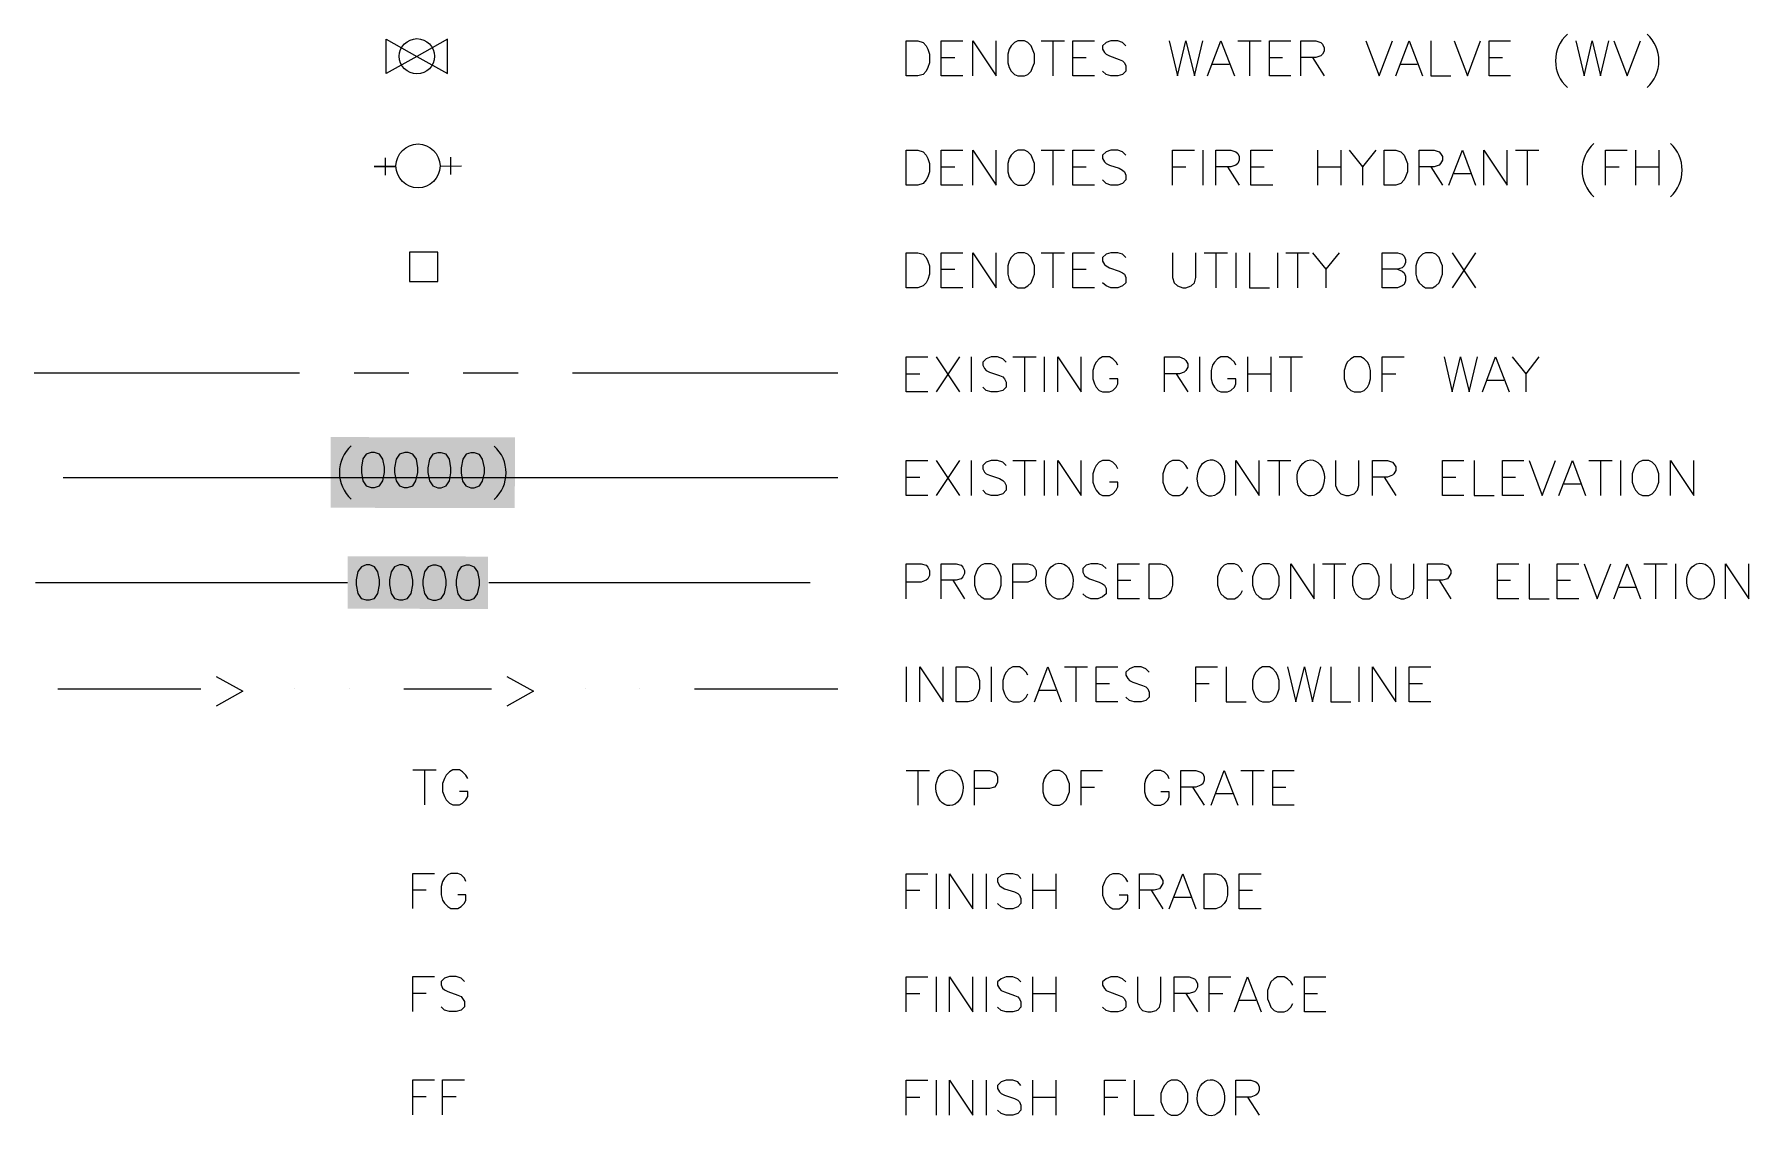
# Model space of a CAD drawing. Header units: millimetres. Extents: x -419 to 20046, y -14642 to 2638.
# Drawn here: x 16.244 to 20.167, y 18.586 to 21.065 of the extents above; entities that cross this region are included whole.
import ezdxf

# ---------------------------------------------------------------- set-up
doc = ezdxf.new("R2010")
doc.units = ezdxf.units.MM
for name, color, linetype in [('PDF11_---- NOTES', 7, 'Continuous'), ('PDF11_PR-swale', 7, 'Continuous'), ('PDF11_PRCNTX', 7, 'Continuous'), ('PDF11_TEXT', 7, 'Continuous')]:
    doc.layers.add(name, color=color, linetype=linetype)
doc.layers.add('PDF11_----TB02', color=7, linetype='Continuous', true_color=0xb3b3b3)
doc.layers.add('PDF11_EXPNMC', color=7, linetype='Continuous', true_color=0xb3b3b3)

msp = doc.modelspace()

# ---------------------------------------------------------------- linework, layer by layer
at = {"layer": 'PDF11_---- NOTES', "lineweight": 20}
for points in [[(18.239, 20.97), (18.239, 21.05), (18.2656, 21.05), (18.2773, 21.0459), (18.2848, 21.0383), (18.2881, 21.0308), (18.2923, 21.0192), (18.2923, 21), (18.2881, 20.9892), (18.2848, 20.9808), (18.2773, 20.9733), (18.2656, 20.97)], [(18.494, 21.05), (18.4865, 21.0459), (18.479, 21.0383), (18.4748, 21.0308), (18.4715, 21.0192), (18.4715, 21), (18.4748, 20.9892), (18.479, 20.9808), (18.4865, 20.9733), (18.494, 20.97), (18.5098, 20.97), (18.5173, 20.9733), (18.5248, 20.9808), (18.5281, 20.9892), (18.5323, 21), (18.5323, 21.0192), (18.5281, 21.0308), (18.5248, 21.0383), (18.5173, 21.0459), (18.5098, 21.05)], [(18.239, 20.72), (18.239, 20.8), (18.2656, 20.8), (18.2773, 20.7958), (18.2848, 20.7883), (18.2881, 20.7808), (18.2923, 20.7692), (18.2923, 20.75), (18.2881, 20.7392), (18.2848, 20.7317), (18.2773, 20.7233), (18.2656, 20.72)], [(18.494, 20.8), (18.4865, 20.7958), (18.479, 20.7883), (18.4748, 20.7808), (18.4715, 20.7692), (18.4715, 20.75), (18.4748, 20.7392), (18.479, 20.7317), (18.4865, 20.7233), (18.494, 20.72), (18.5098, 20.72), (18.5173, 20.7233), (18.5248, 20.7317), (18.5281, 20.7392), (18.5323, 20.75), (18.5323, 20.7692), (18.5281, 20.7808), (18.5248, 20.7883), (18.5173, 20.7958), (18.5098, 20.8)], [(19.3324, 20.72), (19.3324, 20.8), (19.359, 20.8), (19.3707, 20.7958), (19.3782, 20.7883), (19.3816, 20.7808), (19.3857, 20.7692), (19.3857, 20.75), (19.3816, 20.7392), (19.3782, 20.7317), (19.3707, 20.7233), (19.359, 20.72)], [(18.239, 20.485), (18.239, 20.565), (18.2656, 20.565), (18.2773, 20.5616), (18.2848, 20.5541), (18.2881, 20.5458), (18.2923, 20.535), (18.2923, 20.5158), (18.2881, 20.5041), (18.2848, 20.4966), (18.2773, 20.4891), (18.2656, 20.485)], [(18.494, 20.565), (18.4865, 20.5616), (18.479, 20.5541), (18.4748, 20.5458), (18.4715, 20.535), (18.4715, 20.5158), (18.4748, 20.5041), (18.479, 20.4966), (18.4865, 20.4891), (18.494, 20.485), (18.5098, 20.485), (18.5173, 20.4891), (18.5248, 20.4966), (18.5281, 20.5041), (18.5323, 20.5158), (18.5323, 20.535), (18.5281, 20.5458), (18.5248, 20.5541), (18.5173, 20.5616), (18.5098, 20.565)], [(19.4274, 20.565), (19.4199, 20.5616), (19.4124, 20.5541), (19.4082, 20.5458), (19.4049, 20.535), (19.4049, 20.5158), (19.4082, 20.5041), (19.4124, 20.4966), (19.4199, 20.4891), (19.4274, 20.485), (19.4432, 20.485), (19.4507, 20.4891), (19.4582, 20.4966), (19.4616, 20.5041), (19.4657, 20.5158), (19.4657, 20.535), (19.4616, 20.5458), (19.4582, 20.5541), (19.4507, 20.5616), (19.4432, 20.565)], [(19.264, 20.3266), (19.2565, 20.3225), (19.2482, 20.315), (19.2449, 20.3075), (19.2407, 20.2958), (19.2407, 20.2766), (19.2449, 20.265), (19.2482, 20.2575), (19.2565, 20.25), (19.264, 20.2466), (19.279, 20.2466), (19.2865, 20.25), (19.294, 20.2575), (19.2982, 20.265), (19.3015, 20.2766), (19.3015, 20.2958), (19.2982, 20.3075), (19.294, 20.315), (19.2865, 20.3225), (19.279, 20.3266)], [(19.9233, 20.0899), (19.9149, 20.0858), (19.9074, 20.0783), (19.9041, 20.0708), (19.8999, 20.0591), (19.8999, 20.0399), (19.9041, 20.0291), (19.9074, 20.0216), (19.9149, 20.0133), (19.9233, 20.0099), (19.9383, 20.0099), (19.9458, 20.0133), (19.9533, 20.0216), (19.9574, 20.0291), (19.9608, 20.0399), (19.9608, 20.0591), (19.9574, 20.0708), (19.9533, 20.0783), (19.9458, 20.0858), (19.9383, 20.0899)], [(18.4181, 19.8533), (18.4106, 19.8499), (18.4031, 19.8424), (18.399, 19.8341), (18.3948, 19.8233), (18.3948, 19.8041), (18.399, 19.7924), (18.4031, 19.7849), (18.4106, 19.7774), (18.4181, 19.7732), (18.4331, 19.7732), (18.4406, 19.7774), (18.4481, 19.7849), (18.4523, 19.7924), (18.4565, 19.8041), (18.4565, 19.8233), (18.4523, 19.8341), (18.4481, 19.8424), (18.4406, 19.8499), (18.4331, 19.8533)], [(18.7948, 19.7732), (18.7948, 19.8533), (18.8215, 19.8533), (18.8332, 19.8499), (18.8407, 19.8424), (18.8448, 19.8341), (18.8482, 19.8233), (18.8482, 19.8041), (18.8448, 19.7924), (18.8407, 19.7849), (18.8332, 19.7774), (18.8215, 19.7732)], [(19.054, 19.8533), (19.0465, 19.8499), (19.039, 19.8424), (19.0349, 19.8341), (19.0315, 19.8233), (19.0315, 19.8041), (19.0349, 19.7924), (19.039, 19.7849), (19.0465, 19.7774), (19.054, 19.7732), (19.0699, 19.7732), (19.0774, 19.7774), (19.0849, 19.7849), (19.0882, 19.7924), (19.0924, 19.8041), (19.0924, 19.8233), (19.0882, 19.8341), (19.0849, 19.8424), (19.0774, 19.8499), (19.0699, 19.8533)], [(19.2832, 19.8533), (19.2749, 19.8499), (19.2674, 19.8424), (19.264, 19.8341), (19.2599, 19.8233), (19.2599, 19.8041), (19.264, 19.7924), (19.2674, 19.7849), (19.2749, 19.7774), (19.2832, 19.7732), (19.2982, 19.7732), (19.3057, 19.7774), (19.3132, 19.7849), (19.3174, 19.7924), (19.3207, 19.8041), (19.3207, 19.8233), (19.3174, 19.8341), (19.3132, 19.8424), (19.3057, 19.8499), (19.2982, 19.8533)], [(18.3531, 19.5374), (18.3531, 19.6174), (18.3798, 19.6174), (18.3915, 19.6132), (18.399, 19.6057), (18.4031, 19.5982), (18.4065, 19.5866), (18.4065, 19.5674), (18.4031, 19.5557), (18.399, 19.5482), (18.3915, 19.5407), (18.3798, 19.5374)], [(19.054, 19.6174), (19.0465, 19.6132), (19.039, 19.6057), (19.0349, 19.5982), (19.0315, 19.5866), (19.0315, 19.5674), (19.0349, 19.5557), (19.039, 19.5482), (19.0465, 19.5407), (19.054, 19.5374), (19.0699, 19.5374), (19.0774, 19.5407), (19.0849, 19.5482), (19.0882, 19.5557), (19.0924, 19.5674), (19.0924, 19.5866), (19.0882, 19.5982), (19.0849, 19.6057), (19.0774, 19.6132), (19.0699, 19.6174)], [(18.574, 19.3807), (18.5665, 19.3766), (18.559, 19.369), (18.5548, 19.3615), (18.5515, 19.3499), (18.5515, 19.3315), (18.5548, 19.3199), (18.559, 19.3124), (18.5665, 19.3049), (18.574, 19.3007), (18.5898, 19.3007), (18.5973, 19.3049), (18.6048, 19.3124), (18.6082, 19.3199), (18.6123, 19.3315), (18.6123, 19.3499), (18.6082, 19.3615), (18.6048, 19.369), (18.5973, 19.3766), (18.5898, 19.3807)], [(18.9207, 19.064), (18.9207, 19.144), (18.9473, 19.144), (18.959, 19.1407), (18.9665, 19.1332), (18.9707, 19.1257), (18.974, 19.114), (18.974, 19.0949), (18.9707, 19.0832), (18.9665, 19.0757), (18.959, 19.0682), (18.9473, 19.064)], [(18.8448, 18.6715), (18.8373, 18.6682), (18.8298, 18.6598), (18.8257, 18.6523), (18.8215, 18.6415), (18.8215, 18.6223), (18.8257, 18.6107), (18.8298, 18.6032), (18.8373, 18.5957), (18.8448, 18.5915), (18.8598, 18.5915), (18.8673, 18.5957), (18.8748, 18.6032), (18.879, 18.6107), (18.8832, 18.6223), (18.8832, 18.6415), (18.879, 18.6523), (18.8748, 18.6598), (18.8673, 18.6682), (18.8598, 18.6715)]]:
    msp.add_lwpolyline(points, close=True, dxfattribs=at)
for points in [[(18.3681, 20.97), (18.319, 20.97), (18.319, 21.05), (18.3681, 21.05)], [(18.3915, 20.97), (18.3915, 21.05), (18.4448, 20.97), (18.4448, 21.05)], [(18.5473, 21.05), (18.6007, 21.05)], [(18.574, 21.05), (18.574, 20.97)], [(18.6698, 20.97), (18.6198, 20.97), (18.6198, 21.05), (18.6698, 21.05)], [(18.7415, 21.0383), (18.734, 21.0459), (18.7232, 21.05), (18.7073, 21.05), (18.6965, 21.0459), (18.6882, 21.0383), (18.6882, 21.0308), (18.6923, 21.0233), (18.6965, 21.0192), (18.704, 21.0158), (18.7265, 21.0075), (18.734, 21.0042), (18.7382, 21), (18.7415, 20.9925), (18.7415, 20.9808), (18.734, 20.9733), (18.7232, 20.97), (18.7073, 20.97), (18.6965, 20.9733), (18.6882, 20.9808)], [(18.8407, 21.05), (18.8598, 20.97), (18.879, 21.05), (18.8982, 20.97), (18.9173, 21.05)], [(18.9282, 20.97), (18.959, 21.05), (18.9899, 20.97)], [(18.9974, 21.05), (19.0507, 21.05)], [(19.024, 21.05), (19.024, 20.97)], [(19.119, 20.97), (19.0699, 20.97), (19.0699, 21.05), (19.119, 21.05)], [(19.1415, 20.97), (19.1415, 21.05), (19.1765, 21.05), (19.1874, 21.0459), (19.1915, 21.0425), (19.1949, 21.0342), (19.1949, 21.0267), (19.1915, 21.0192), (19.1874, 21.0158), (19.1765, 21.0117), (19.1415, 21.0117)], [(19.2907, 21.05), (19.3207, 20.97), (19.3515, 21.05)], [(19.359, 20.97), (19.3899, 21.05), (19.4199, 20.97)], [(19.4391, 21.05), (19.4391, 20.97), (19.4849, 20.97)], [(19.4924, 21.05), (19.5232, 20.97), (19.5532, 21.05)], [(19.6216, 20.97), (19.5724, 20.97), (19.5724, 21.05), (19.6216, 21.05)], [(19.7707, 21.05), (19.7899, 20.97), (19.8083, 21.05), (19.8274, 20.97), (19.8466, 21.05)], [(19.8583, 21.05), (19.8883, 20.97), (19.9191, 21.05)], [(18.319, 21.0117), (18.3498, 21.0117)], [(18.6198, 21.0117), (18.6507, 21.0117)], [(18.9398, 20.9967), (18.9782, 20.9967)], [(19.0699, 21.0117), (19.0999, 21.0117)], [(19.1682, 21.0117), (19.1949, 20.97)], [(19.3707, 20.9967), (19.4082, 20.9967)], [(19.5724, 21.0117), (19.6032, 21.0117)], [(18.3681, 20.72), (18.319, 20.72), (18.319, 20.8), (18.3681, 20.8)], [(18.3915, 20.72), (18.3915, 20.8), (18.4448, 20.72), (18.4448, 20.8)], [(18.5473, 20.8), (18.6007, 20.8)], [(18.574, 20.8), (18.574, 20.72)], [(18.6698, 20.72), (18.6198, 20.72), (18.6198, 20.8), (18.6698, 20.8)], [(18.7415, 20.7883), (18.734, 20.7958), (18.7232, 20.8), (18.7073, 20.8), (18.6965, 20.7958), (18.6882, 20.7883), (18.6882, 20.7808), (18.6923, 20.7733), (18.6965, 20.7692), (18.704, 20.7658), (18.7265, 20.7583), (18.734, 20.7542), (18.7382, 20.75), (18.7415, 20.7425), (18.7415, 20.7317), (18.734, 20.7233), (18.7232, 20.72), (18.7073, 20.72), (18.6965, 20.7233), (18.6882, 20.7317)], [(18.8482, 20.72), (18.8482, 20.8), (18.8982, 20.8)], [(18.9173, 20.8), (18.9173, 20.72)], [(18.9473, 20.72), (18.9473, 20.8), (18.9815, 20.8), (18.9932, 20.7958), (18.9974, 20.7925), (19.0007, 20.785), (19.0007, 20.7767), (18.9974, 20.7692), (18.9932, 20.7658), (18.9815, 20.7617), (18.9473, 20.7617)], [(19.0774, 20.72), (19.0274, 20.72), (19.0274, 20.8), (19.0774, 20.8)], [(19.1799, 20.8), (19.1799, 20.72)], [(19.2332, 20.8), (19.2332, 20.72)], [(19.2524, 20.8), (19.2832, 20.7617), (19.2832, 20.72)], [(19.3132, 20.8), (19.2832, 20.7617)], [(19.4124, 20.72), (19.4124, 20.8), (19.4466, 20.8), (19.4582, 20.7958), (19.4616, 20.7925), (19.4657, 20.785), (19.4657, 20.7767), (19.4616, 20.7692), (19.4582, 20.7658), (19.4466, 20.7617), (19.4124, 20.7617)], [(19.4807, 20.72), (19.5116, 20.8), (19.5416, 20.72)], [(19.5607, 20.72), (19.5607, 20.8), (19.6141, 20.72), (19.6141, 20.8)], [(19.6332, 20.8), (19.6866, 20.8)], [(19.6599, 20.8), (19.6599, 20.72)], [(19.8391, 20.72), (19.8391, 20.8), (19.8883, 20.8)], [(19.9074, 20.8), (19.9074, 20.72)], [(19.9608, 20.8), (19.9608, 20.72)], [(18.319, 20.7617), (18.3498, 20.7617)], [(18.6198, 20.7617), (18.6507, 20.7617)], [(18.8482, 20.7617), (18.879, 20.7617)], [(18.974, 20.7617), (19.0007, 20.72)], [(19.0274, 20.7617), (19.0582, 20.7617)], [(19.1799, 20.7617), (19.2332, 20.7617)], [(19.4391, 20.7617), (19.4657, 20.72)], [(19.8391, 20.7617), (19.8699, 20.7617)], [(19.9074, 20.7617), (19.9608, 20.7617)], [(19.4924, 20.7467), (19.5307, 20.7467)], [(18.3681, 20.485), (18.319, 20.485), (18.319, 20.565), (18.3681, 20.565)], [(18.3915, 20.485), (18.3915, 20.565), (18.4448, 20.485), (18.4448, 20.565)], [(18.5473, 20.565), (18.6007, 20.565)], [(18.574, 20.565), (18.574, 20.485)], [(18.6698, 20.485), (18.6198, 20.485), (18.6198, 20.565), (18.6698, 20.565)], [(18.7415, 20.5541), (18.734, 20.5616), (18.7232, 20.565), (18.7073, 20.565), (18.6965, 20.5616), (18.6882, 20.5541), (18.6882, 20.5458), (18.6923, 20.5383), (18.6965, 20.535), (18.704, 20.5308), (18.7265, 20.5233), (18.734, 20.5191), (18.7382, 20.5158), (18.7415, 20.5083), (18.7415, 20.4966), (18.734, 20.4891), (18.7232, 20.485), (18.7073, 20.485), (18.6965, 20.4891), (18.6882, 20.4966)], [(18.8482, 20.565), (18.8482, 20.5083), (18.8523, 20.4966), (18.8598, 20.4891), (18.8715, 20.485), (18.879, 20.485), (18.8907, 20.4891), (18.8982, 20.4966), (18.9015, 20.5083), (18.9015, 20.565)], [(18.9207, 20.565), (18.974, 20.565)], [(18.9473, 20.565), (18.9473, 20.485)], [(18.9932, 20.565), (18.9932, 20.485)], [(19.024, 20.565), (19.024, 20.485), (19.0699, 20.485)], [(19.0882, 20.565), (19.0882, 20.485)], [(19.1074, 20.565), (19.1607, 20.565)], [(19.134, 20.565), (19.134, 20.485)], [(19.1682, 20.565), (19.199, 20.5275), (19.199, 20.485)], [(19.2299, 20.565), (19.199, 20.5275)], [(19.3632, 20.5275), (19.374, 20.5233), (19.3782, 20.5191), (19.3816, 20.5116), (19.3816, 20.5008), (19.3782, 20.4925), (19.374, 20.4891), (19.3632, 20.485), (19.3282, 20.485), (19.3282, 20.565), (19.3632, 20.565), (19.374, 20.5616), (19.3782, 20.5575), (19.3816, 20.55), (19.3816, 20.5425), (19.3782, 20.535), (19.374, 20.5308), (19.3632, 20.5275), (19.3282, 20.5275)], [(19.4882, 20.565), (19.5416, 20.485)], [(19.5416, 20.565), (19.4882, 20.485)], [(18.319, 20.5275), (18.3498, 20.5275)], [(18.6198, 20.5275), (18.6507, 20.5275)], [(18.2881, 20.2466), (18.239, 20.2466), (18.239, 20.3266), (18.2881, 20.3266)], [(18.3073, 20.3266), (18.3606, 20.2466)], [(18.3606, 20.3266), (18.3073, 20.2466)], [(18.3873, 20.3266), (18.3873, 20.2466)], [(18.4673, 20.315), (18.4598, 20.3225), (18.4481, 20.3266), (18.4331, 20.3266), (18.4215, 20.3225), (18.414, 20.315), (18.414, 20.3075), (18.4181, 20.3), (18.4215, 20.2958), (18.4298, 20.2916), (18.4523, 20.2841), (18.4598, 20.2808), (18.464, 20.2766), (18.4673, 20.2691), (18.4673, 20.2575), (18.4598, 20.25), (18.4481, 20.2466), (18.4331, 20.2466), (18.4215, 20.25), (18.414, 20.2575)], [(18.4831, 20.3266), (18.5365, 20.3266)], [(18.5098, 20.3266), (18.5098, 20.2466)], [(18.5548, 20.3266), (18.5548, 20.2466)], [(18.5857, 20.2466), (18.5857, 20.3266), (18.639, 20.2466), (18.639, 20.3266)], [(18.7232, 20.3075), (18.719, 20.315), (18.7115, 20.3225), (18.704, 20.3266), (18.6882, 20.3266), (18.6807, 20.3225), (18.6732, 20.315), (18.6698, 20.3075), (18.6657, 20.2958), (18.6657, 20.2766), (18.6698, 20.265), (18.6732, 20.2575), (18.6807, 20.25), (18.6882, 20.2466), (18.704, 20.2466), (18.7115, 20.25), (18.719, 20.2575), (18.7232, 20.265), (18.7232, 20.2766), (18.704, 20.2766)], [(18.8298, 20.2466), (18.8298, 20.3266), (18.864, 20.3266), (18.8748, 20.3225), (18.879, 20.3183), (18.8832, 20.3108), (18.8832, 20.3033), (18.879, 20.2958), (18.8748, 20.2916), (18.864, 20.2883), (18.8298, 20.2883)], [(18.9098, 20.3266), (18.9098, 20.2466)], [(18.9932, 20.3075), (18.9899, 20.315), (18.9815, 20.3225), (18.974, 20.3266), (18.959, 20.3266), (18.9515, 20.3225), (18.944, 20.315), (18.9398, 20.3075), (18.9365, 20.2958), (18.9365, 20.2766), (18.9398, 20.265), (18.944, 20.2575), (18.9515, 20.25), (18.959, 20.2466), (18.974, 20.2466), (18.9815, 20.25), (18.9899, 20.2575), (18.9932, 20.265), (18.9932, 20.2766), (18.974, 20.2766)], [(19.0199, 20.3266), (19.0199, 20.2466)], [(19.0732, 20.3266), (19.0732, 20.2466)], [(19.0924, 20.3266), (19.1457, 20.3266)], [(19.119, 20.3266), (19.119, 20.2466)], [(19.3282, 20.2466), (19.3282, 20.3266), (19.3782, 20.3266)], [(19.4699, 20.3266), (19.4882, 20.2466), (19.5074, 20.3266), (19.5266, 20.2466), (19.5457, 20.3266)], [(19.5574, 20.2466), (19.5874, 20.3266), (19.6182, 20.2466)], [(19.6257, 20.3266), (19.6566, 20.2883), (19.6566, 20.2466)], [(19.6866, 20.3266), (19.6566, 20.2883)], [(18.239, 20.2883), (18.2698, 20.2883)], [(18.8565, 20.2883), (18.8832, 20.2466)], [(19.0199, 20.2883), (19.0732, 20.2883)], [(19.3282, 20.2883), (19.359, 20.2883)], [(19.5682, 20.2733), (19.6066, 20.2733)], [(18.2881, 20.0099), (18.239, 20.0099), (18.239, 20.0899), (18.2881, 20.0899)], [(18.3073, 20.0899), (18.3606, 20.0099)], [(18.3606, 20.0899), (18.3073, 20.0099)], [(18.3873, 20.0899), (18.3873, 20.0099)], [(18.4673, 20.0783), (18.4598, 20.0858), (18.4481, 20.0899), (18.4331, 20.0899), (18.4215, 20.0858), (18.414, 20.0783), (18.414, 20.0708), (18.4181, 20.0633), (18.4215, 20.0591), (18.4298, 20.0558), (18.4523, 20.0483), (18.4598, 20.0441), (18.464, 20.0399), (18.4673, 20.0324), (18.4673, 20.0216), (18.4598, 20.0133), (18.4481, 20.0099), (18.4331, 20.0099), (18.4215, 20.0133), (18.414, 20.0216)], [(18.4831, 20.0899), (18.5365, 20.0899)], [(18.5098, 20.0899), (18.5098, 20.0099)], [(18.5548, 20.0899), (18.5548, 20.0099)], [(18.5857, 20.0099), (18.5857, 20.0899), (18.639, 20.0099), (18.639, 20.0899)], [(18.7232, 20.0708), (18.719, 20.0783), (18.7115, 20.0858), (18.704, 20.0899), (18.6882, 20.0899), (18.6807, 20.0858), (18.6732, 20.0783), (18.6698, 20.0708), (18.6657, 20.0591), (18.6657, 20.0399), (18.6698, 20.0291), (18.6732, 20.0216), (18.6807, 20.0133), (18.6882, 20.0099), (18.704, 20.0099), (18.7115, 20.0133), (18.719, 20.0216), (18.7232, 20.0291), (18.7232, 20.0399), (18.704, 20.0399)], [(18.8832, 20.0708), (18.879, 20.0783), (18.8715, 20.0858), (18.864, 20.0899), (18.8482, 20.0899), (18.8407, 20.0858), (18.8332, 20.0783), (18.8298, 20.0708), (18.8257, 20.0591), (18.8257, 20.0399), (18.8298, 20.0291), (18.8332, 20.0216), (18.8407, 20.0133), (18.8482, 20.0099), (18.864, 20.0099), (18.8715, 20.0133), (18.879, 20.0216), (18.8832, 20.0291)], [(18.9932, 20.0099), (18.9932, 20.0899), (19.0465, 20.0099), (19.0465, 20.0899)], [(19.0657, 20.0899), (19.119, 20.0899)], [(19.0924, 20.0899), (19.0924, 20.0099)], [(19.2215, 20.0899), (19.2215, 20.0324), (19.2257, 20.0216), (19.2332, 20.0133), (19.2449, 20.0099), (19.2524, 20.0099), (19.264, 20.0133), (19.2715, 20.0216), (19.2749, 20.0324), (19.2749, 20.0899)], [(19.3057, 20.0099), (19.3057, 20.0899), (19.3399, 20.0899), (19.3515, 20.0858), (19.3549, 20.0824), (19.359, 20.0749), (19.359, 20.0666), (19.3549, 20.0591), (19.3515, 20.0558), (19.3399, 20.0516), (19.3057, 20.0516)], [(19.5149, 20.0099), (19.4657, 20.0099), (19.4657, 20.0899), (19.5149, 20.0899)], [(19.5382, 20.0899), (19.5382, 20.0099), (19.5841, 20.0099)], [(19.6524, 20.0099), (19.6032, 20.0099), (19.6032, 20.0899), (19.6524, 20.0899)], [(19.6641, 20.0899), (19.6941, 20.0099), (19.7249, 20.0899)], [(19.7324, 20.0099), (19.7632, 20.0899), (19.7933, 20.0099)], [(19.8008, 20.0899), (19.8541, 20.0899)], [(19.8274, 20.0899), (19.8274, 20.0099)], [(19.8733, 20.0899), (19.8733, 20.0099)], [(19.9874, 20.0099), (19.9874, 20.0899), (20.0408, 20.0099), (20.0408, 20.0899)], [(18.239, 20.0516), (18.2698, 20.0516)], [(19.3324, 20.0516), (19.359, 20.0099)], [(19.4657, 20.0516), (19.4966, 20.0516)], [(19.6032, 20.0516), (19.6332, 20.0516)], [(19.7441, 20.0366), (19.7816, 20.0366)], [(18.239, 19.7732), (18.239, 19.8533), (18.2731, 19.8533), (18.2848, 19.8499), (18.2881, 19.8458), (18.2923, 19.8383), (18.2923, 19.8266), (18.2881, 19.8191), (18.2848, 19.8158), (18.2731, 19.8116), (18.239, 19.8116)], [(18.319, 19.7732), (18.319, 19.8533), (18.3531, 19.8533), (18.3648, 19.8499), (18.3681, 19.8458), (18.3723, 19.8383), (18.3723, 19.8308), (18.3681, 19.8233), (18.3648, 19.8191), (18.3531, 19.8158), (18.319, 19.8158)], [(18.4831, 19.7732), (18.4831, 19.8533), (18.5173, 19.8533), (18.5281, 19.8499), (18.5323, 19.8458), (18.5365, 19.8383), (18.5365, 19.8266), (18.5323, 19.8191), (18.5281, 19.8158), (18.5173, 19.8116), (18.4831, 19.8116)], [(18.6965, 19.8424), (18.6882, 19.8499), (18.6773, 19.8533), (18.6615, 19.8533), (18.6507, 19.8499), (18.6432, 19.8424), (18.6432, 19.8341), (18.6465, 19.8266), (18.6507, 19.8233), (18.6582, 19.8191), (18.6807, 19.8116), (18.6882, 19.8074), (18.6923, 19.8041), (18.6965, 19.7966), (18.6965, 19.7849), (18.6882, 19.7774), (18.6773, 19.7732), (18.6615, 19.7732), (18.6507, 19.7774), (18.6432, 19.7849)], [(18.7723, 19.7732), (18.7232, 19.7732), (18.7232, 19.8533), (18.7723, 19.8533)], [(19.0082, 19.8341), (19.0049, 19.8424), (18.9974, 19.8499), (18.9899, 19.8533), (18.974, 19.8533), (18.9665, 19.8499), (18.959, 19.8424), (18.9548, 19.8341), (18.9515, 19.8233), (18.9515, 19.8041), (18.9548, 19.7924), (18.959, 19.7849), (18.9665, 19.7774), (18.974, 19.7732), (18.9899, 19.7732), (18.9974, 19.7774), (19.0049, 19.7849), (19.0082, 19.7924)], [(19.119, 19.7732), (19.119, 19.8533), (19.1724, 19.7732), (19.1724, 19.8533)], [(19.1915, 19.8533), (19.2449, 19.8533)], [(19.2182, 19.8533), (19.2182, 19.7732)], [(19.3474, 19.8533), (19.3474, 19.7966), (19.3515, 19.7849), (19.359, 19.7774), (19.3707, 19.7732), (19.3782, 19.7732), (19.3899, 19.7774), (19.3974, 19.7849), (19.4007, 19.7966), (19.4007, 19.8533)], [(19.4316, 19.7732), (19.4316, 19.8533), (19.4657, 19.8533), (19.4774, 19.8499), (19.4807, 19.8458), (19.4849, 19.8383), (19.4849, 19.8308), (19.4807, 19.8233), (19.4774, 19.8191), (19.4657, 19.8158), (19.4316, 19.8158)], [(19.6407, 19.7732), (19.5916, 19.7732), (19.5916, 19.8533), (19.6407, 19.8533)], [(19.6641, 19.8533), (19.6641, 19.7732), (19.7099, 19.7732)], [(19.7782, 19.7732), (19.7282, 19.7732), (19.7282, 19.8533), (19.7782, 19.8533)], [(19.7899, 19.8533), (19.8199, 19.7732), (19.8508, 19.8533)], [(19.8583, 19.7732), (19.8883, 19.8533), (19.9191, 19.7732)], [(19.9266, 19.8533), (19.9799, 19.8533)], [(19.9533, 19.8533), (19.9533, 19.7732)], [(19.9991, 19.8533), (19.9991, 19.7732)], [(20.1133, 19.7732), (20.1133, 19.8533), (20.1666, 19.7732), (20.1666, 19.8533)], [(18.3456, 19.8158), (18.3723, 19.7732)], [(18.7232, 19.8158), (18.7532, 19.8158)], [(19.4582, 19.8158), (19.4849, 19.7732)], [(19.5916, 19.8158), (19.6216, 19.8158)], [(19.7282, 19.8158), (19.7591, 19.8158)], [(19.8699, 19.7999), (19.9074, 19.7999)], [(18.239, 19.6174), (18.239, 19.5374)], [(18.2698, 19.5374), (18.2698, 19.6174), (18.3231, 19.5374), (18.3231, 19.6174)], [(18.4331, 19.6174), (18.4331, 19.5374)], [(18.5173, 19.5982), (18.5131, 19.6057), (18.5056, 19.6132), (18.4981, 19.6174), (18.4831, 19.6174), (18.4748, 19.6132), (18.4673, 19.6057), (18.464, 19.5982), (18.4598, 19.5866), (18.4598, 19.5674), (18.464, 19.5557), (18.4673, 19.5482), (18.4748, 19.5407), (18.4831, 19.5374), (18.4981, 19.5374), (18.5056, 19.5407), (18.5131, 19.5482), (18.5173, 19.5557)], [(18.5323, 19.5374), (18.5632, 19.6174), (18.5932, 19.5374)], [(18.6007, 19.6174), (18.654, 19.6174)], [(18.6273, 19.6174), (18.6273, 19.5374)], [(18.7232, 19.5374), (18.6732, 19.5374), (18.6732, 19.6174), (18.7232, 19.6174)], [(18.7948, 19.6057), (18.7873, 19.6132), (18.7765, 19.6174), (18.7607, 19.6174), (18.7498, 19.6132), (18.7415, 19.6057), (18.7415, 19.5982), (18.7457, 19.5907), (18.7498, 19.5866), (18.7573, 19.5824), (18.7798, 19.5749), (18.7873, 19.5716), (18.7915, 19.5674), (18.7948, 19.5599), (18.7948, 19.5482), (18.7873, 19.5407), (18.7765, 19.5374), (18.7607, 19.5374), (18.7498, 19.5407), (18.7415, 19.5482)], [(18.9015, 19.5374), (18.9015, 19.6174), (18.9515, 19.6174)], [(18.9707, 19.6174), (18.9707, 19.5374), (19.0165, 19.5374)], [(19.1115, 19.6174), (19.1307, 19.5374), (19.1499, 19.6174), (19.1682, 19.5374), (19.1874, 19.6174)], [(19.2107, 19.6174), (19.2107, 19.5374), (19.2565, 19.5374)], [(19.2749, 19.6174), (19.2749, 19.5374)], [(19.3057, 19.5374), (19.3057, 19.6174), (19.359, 19.5374), (19.359, 19.6174)], [(19.4391, 19.5374), (19.3899, 19.5374), (19.3899, 19.6174), (19.4391, 19.6174)], [(18.6732, 19.5791), (18.704, 19.5791)], [(18.9015, 19.5791), (18.9323, 19.5791)], [(19.3899, 19.5791), (19.4199, 19.5791)], [(18.544, 19.5641), (18.5815, 19.5641)], [(17.1097, 19.3816), (17.163, 19.3816)], [(17.1364, 19.3816), (17.1364, 19.3015)], [(17.2355, 19.3624), (17.2314, 19.3699), (17.2239, 19.3774), (17.2164, 19.3816), (17.2014, 19.3816), (17.1939, 19.3774), (17.1864, 19.3699), (17.1822, 19.3624), (17.178, 19.3507), (17.178, 19.3324), (17.1822, 19.3207), (17.1864, 19.3132), (17.1939, 19.3057), (17.2014, 19.3015), (17.2164, 19.3015), (17.2239, 19.3057), (17.2314, 19.3132), (17.2355, 19.3207), (17.2355, 19.3324), (17.2164, 19.3324)], [(18.239, 19.3807), (18.2923, 19.3807)], [(18.2656, 19.3807), (18.2656, 19.3007)], [(18.3948, 19.3007), (18.3948, 19.3807), (18.4298, 19.3807), (18.4406, 19.3766), (18.4448, 19.3732), (18.4481, 19.3657), (18.4481, 19.354), (18.4448, 19.3465), (18.4406, 19.3424), (18.4298, 19.339), (18.3948, 19.339)], [(18.639, 19.3007), (18.639, 19.3807), (18.6882, 19.3807)], [(18.8407, 19.3615), (18.8373, 19.369), (18.8298, 19.3766), (18.8215, 19.3807), (18.8065, 19.3807), (18.799, 19.3766), (18.7915, 19.369), (18.7873, 19.3615), (18.784, 19.3499), (18.784, 19.3315), (18.7873, 19.3199), (18.7915, 19.3124), (18.799, 19.3049), (18.8065, 19.3007), (18.8215, 19.3007), (18.8298, 19.3049), (18.8373, 19.3124), (18.8407, 19.3199), (18.8407, 19.3315), (18.8215, 19.3315)], [(18.8673, 19.3007), (18.8673, 19.3807), (18.9015, 19.3807), (18.9132, 19.3766), (18.9173, 19.3732), (18.9207, 19.3657), (18.9207, 19.3582), (18.9173, 19.3499), (18.9132, 19.3465), (18.9015, 19.3424), (18.8673, 19.3424)], [(18.9365, 19.3007), (18.9665, 19.3807), (18.9974, 19.3007)], [(19.0049, 19.3807), (19.0582, 19.3807)], [(19.0315, 19.3807), (19.0315, 19.3007)], [(19.1265, 19.3007), (19.0774, 19.3007), (19.0774, 19.3807), (19.1265, 19.3807)], [(18.639, 19.3424), (18.6698, 19.3424)], [(18.894, 19.3424), (18.9207, 19.3007)], [(19.0774, 19.3424), (19.1074, 19.3424)], [(18.9473, 19.3274), (18.9857, 19.3274)], [(17.1097, 19.0649), (17.1097, 19.1449), (17.1597, 19.1449)], [(17.2314, 19.1265), (17.228, 19.134), (17.2205, 19.1415), (17.213, 19.1449), (17.1972, 19.1449), (17.1897, 19.1415), (17.1822, 19.134), (17.178, 19.1265), (17.1747, 19.1149), (17.1747, 19.0957), (17.178, 19.084), (17.1822, 19.0765), (17.1897, 19.069), (17.1972, 19.0649), (17.213, 19.0649), (17.2205, 19.069), (17.228, 19.0765), (17.2314, 19.084), (17.2314, 19.0957), (17.213, 19.0957)], [(18.239, 19.064), (18.239, 19.144), (18.2881, 19.144)], [(18.3073, 19.144), (18.3073, 19.064)], [(18.3381, 19.064), (18.3381, 19.144), (18.3915, 19.064), (18.3915, 19.144)], [(18.4215, 19.144), (18.4215, 19.064)], [(18.5015, 19.1332), (18.494, 19.1407), (18.4831, 19.144), (18.4673, 19.144), (18.4565, 19.1407), (18.4481, 19.1332), (18.4481, 19.1257), (18.4523, 19.1174), (18.4565, 19.114), (18.464, 19.1099), (18.4865, 19.1024), (18.494, 19.099), (18.4981, 19.0949), (18.5015, 19.0874), (18.5015, 19.0757), (18.494, 19.0682), (18.4831, 19.064), (18.4673, 19.064), (18.4565, 19.0682), (18.4481, 19.0757)], [(18.5281, 19.144), (18.5281, 19.064)], [(18.5815, 19.144), (18.5815, 19.064)], [(18.7457, 19.1257), (18.7415, 19.1332), (18.734, 19.1407), (18.7265, 19.144), (18.7115, 19.144), (18.704, 19.1407), (18.6965, 19.1332), (18.6923, 19.1257), (18.6882, 19.114), (18.6882, 19.0949), (18.6923, 19.0832), (18.6965, 19.0757), (18.704, 19.0682), (18.7115, 19.064), (18.7265, 19.064), (18.734, 19.0682), (18.7415, 19.0757), (18.7457, 19.0832), (18.7457, 19.0949), (18.7265, 19.0949)], [(18.7723, 19.064), (18.7723, 19.144), (18.8065, 19.144), (18.8182, 19.1407), (18.8215, 19.1365), (18.8257, 19.129), (18.8257, 19.1215), (18.8215, 19.114), (18.8182, 19.1099), (18.8065, 19.1065), (18.7723, 19.1065)], [(18.8407, 19.064), (18.8715, 19.144), (18.9015, 19.064)], [(19.0507, 19.064), (19.0007, 19.064), (19.0007, 19.144), (19.0507, 19.144)], [(17.1097, 19.1074), (17.1405, 19.1074)], [(18.239, 19.1065), (18.2698, 19.1065)], [(18.5281, 19.1065), (18.5815, 19.1065)], [(18.799, 19.1065), (18.8257, 19.064)], [(19.0007, 19.1065), (19.0315, 19.1065)], [(18.8523, 19.0907), (18.8907, 19.0907)], [(17.1097, 18.829), (17.1097, 18.909), (17.1597, 18.909)], [(17.228, 18.8973), (17.2205, 18.9048), (17.2089, 18.909), (17.1939, 18.909), (17.1822, 18.9048), (17.1747, 18.8973), (17.1747, 18.8898), (17.178, 18.8823), (17.1822, 18.8782), (17.1897, 18.8748), (17.213, 18.8665), (17.2205, 18.8632), (17.2239, 18.859), (17.228, 18.8515), (17.228, 18.8398), (17.2205, 18.8323), (17.2089, 18.829), (17.1939, 18.829), (17.1822, 18.8323), (17.1747, 18.8398)], [(18.239, 18.8282), (18.239, 18.9082), (18.2881, 18.9082)], [(18.3073, 18.9082), (18.3073, 18.8282)], [(18.3381, 18.8282), (18.3381, 18.9082), (18.3915, 18.8282), (18.3915, 18.9082)], [(18.4215, 18.9082), (18.4215, 18.8282)], [(18.5015, 18.8965), (18.494, 18.904), (18.4831, 18.9082), (18.4673, 18.9082), (18.4565, 18.904), (18.4481, 18.8965), (18.4481, 18.889), (18.4523, 18.8815), (18.4565, 18.8773), (18.464, 18.874), (18.4865, 18.8657), (18.494, 18.8623), (18.4981, 18.8582), (18.5015, 18.8507), (18.5015, 18.839), (18.494, 18.8315), (18.4831, 18.8282), (18.4673, 18.8282), (18.4565, 18.8315), (18.4481, 18.839)], [(18.5281, 18.9082), (18.5281, 18.8282)], [(18.5815, 18.9082), (18.5815, 18.8282)], [(18.7415, 18.8965), (18.734, 18.904), (18.7232, 18.9082), (18.7073, 18.9082), (18.6965, 18.904), (18.6882, 18.8965), (18.6882, 18.889), (18.6923, 18.8815), (18.6965, 18.8773), (18.704, 18.874), (18.7265, 18.8657), (18.734, 18.8623), (18.7382, 18.8582), (18.7415, 18.8507), (18.7415, 18.839), (18.734, 18.8315), (18.7232, 18.8282), (18.7073, 18.8282), (18.6965, 18.8315), (18.6882, 18.839)], [(18.7682, 18.9082), (18.7682, 18.8507), (18.7723, 18.839), (18.7798, 18.8315), (18.7915, 18.8282), (18.799, 18.8282), (18.8107, 18.8315), (18.8182, 18.839), (18.8215, 18.8507), (18.8215, 18.9082)], [(18.8523, 18.8282), (18.8523, 18.9082), (18.8865, 18.9082), (18.8982, 18.904), (18.9015, 18.9007), (18.9057, 18.8923), (18.9057, 18.8848), (18.9015, 18.8773), (18.8982, 18.874), (18.8865, 18.8698), (18.8523, 18.8698)], [(18.9323, 18.8282), (18.9323, 18.9082), (18.9815, 18.9082)], [(18.9899, 18.8282), (19.0199, 18.9082), (19.0507, 18.8282)], [(19.1232, 18.889), (19.119, 18.8965), (19.1115, 18.904), (19.104, 18.9082), (19.0882, 18.9082), (19.0807, 18.904), (19.0732, 18.8965), (19.0699, 18.889), (19.0657, 18.8773), (19.0657, 18.8582), (19.0699, 18.8473), (19.0732, 18.839), (19.0807, 18.8315), (19.0882, 18.8282), (19.104, 18.8282), (19.1115, 18.8315), (19.119, 18.839), (19.1232, 18.8473)], [(19.199, 18.8282), (19.1499, 18.8282), (19.1499, 18.9082), (19.199, 18.9082)], [(17.1097, 18.8707), (17.1405, 18.8707)], [(18.239, 18.8698), (18.2698, 18.8698)], [(18.5281, 18.8698), (18.5815, 18.8698)], [(18.879, 18.8698), (18.9057, 18.8282)], [(18.9323, 18.8698), (18.9632, 18.8698)], [(19.1499, 18.8698), (19.1799, 18.8698)], [(19.0007, 18.8548), (19.039, 18.8548)], [(17.1097, 18.5923), (17.1097, 18.6723), (17.1597, 18.6723)], [(17.1097, 18.634), (17.1405, 18.634)], [(17.178, 18.5923), (17.178, 18.6723), (17.228, 18.6723)], [(17.178, 18.634), (17.2089, 18.634)], [(18.239, 18.5915), (18.239, 18.6715), (18.2881, 18.6715)], [(18.3073, 18.6715), (18.3073, 18.5915)], [(18.3381, 18.5915), (18.3381, 18.6715), (18.3915, 18.5915), (18.3915, 18.6715)], [(18.4215, 18.6715), (18.4215, 18.5915)], [(18.5015, 18.6598), (18.494, 18.6682), (18.4831, 18.6715), (18.4673, 18.6715), (18.4565, 18.6682), (18.4481, 18.6598), (18.4481, 18.6523), (18.4523, 18.6448), (18.4565, 18.6415), (18.464, 18.6373), (18.4865, 18.6298), (18.494, 18.6257), (18.4981, 18.6223), (18.5015, 18.6148), (18.5015, 18.6032), (18.494, 18.5957), (18.4831, 18.5915), (18.4673, 18.5915), (18.4565, 18.5957), (18.4481, 18.6032)], [(18.5281, 18.6715), (18.5281, 18.5915)], [(18.5815, 18.6715), (18.5815, 18.5915)], [(18.6923, 18.5915), (18.6923, 18.6715), (18.7415, 18.6715)], [(18.7607, 18.6715), (18.7607, 18.5915), (18.8065, 18.5915)], [(18.9932, 18.5915), (18.9932, 18.6715), (19.0274, 18.6715), (19.039, 18.6682), (19.0432, 18.664), (19.0465, 18.6565), (19.0465, 18.649), (19.0432, 18.6415), (19.039, 18.6373), (19.0274, 18.6332), (18.9932, 18.6332)], [(18.239, 18.6332), (18.2698, 18.6332)], [(18.5281, 18.6332), (18.5815, 18.6332)], [(18.6923, 18.6332), (18.7232, 18.6332)], [(19.0199, 18.6332), (19.0465, 18.5915)]]:
    msp.add_lwpolyline(points, dxfattribs=at)
for centre, start, end in [((19.8066, 21.0042), 132.117, 227.883), ((19.8791, 21.0042), 312.117, 47.883), ((19.8674, 20.7542), 132.117, 227.883), ((19.9324, 20.7542), 312.117, 47.883)]:
    msp.add_arc(centre, 0.082, start, end, dxfattribs=at)
for centre, major_axis, ratio, start_param, end_param in [((18.9361, 20.0497), (0.0006, 0.0417), 0.750122, 0.273346, 6.556531), ((19.1645, 20.0498), (0.0002, 0.0413), 0.758932, 0.235965, 6.51915), ((18.5894, 19.8133), (-0.0002, 0.0413), 0.759571, 0.2486792307172749, 6.531864537896861), ((20.0562, 19.8133), (-0.0002, 0.0413), 0.759571, 0.2486791930522004, 6.531864500231785), ((18.3379, 19.3408), (-0.0006, 0.0409), 0.765279, 0.214426, 6.497611), ((18.9361, 18.6315), (-0.0002, 0.0413), 0.759571, 0.2486792204932922, 6.531864527672878)]:
    msp.add_ellipse(centre, major_axis=major_axis, ratio=ratio, start_param=start_param, end_param=end_param, dxfattribs=at)
at = {"layer": 'PDF11_----TB02', "lineweight": 18}
msp.add_lwpolyline([(18.0823, 20.0499), (16.3096, 20.0499)], dxfattribs=at)
at = {"layer": 'PDF11_EXPNMC', "lineweight": 20}
for points in [[(17.0489, 21.0542), (17.1189, 21.0142), (17.0489, 20.975)], [(17.1889, 21.0542), (17.1189, 21.0142), (17.1889, 20.975)], [(17.1022, 20.4991), (17.1672, 20.4991), (17.1672, 20.5666), (17.1022, 20.5666)]]:
    msp.add_lwpolyline(points, close=True, dxfattribs=at)
for points in [[(17.0714, 20.7625), (17.0214, 20.7625), (17.0714, 20.7625)], [(17.0464, 20.7825), (17.0464, 20.7425)], [(17.1714, 20.7633), (17.2214, 20.7642)], [(17.1964, 20.7842), (17.1964, 20.7442)]]:
    msp.add_lwpolyline(points, dxfattribs=at)
for centre, radius in [((17.1193, 21.0146), 0.0404), ((17.1218, 20.7637), 0.0504)]:
    msp.add_circle(centre, radius, dxfattribs=at)
at = {"layer": 'PDF11_PR-swale', "lineweight": 13}
for points in [[(16.6597, 19.5957), (16.7213, 19.5616), (16.6597, 19.5274)], [(17.3247, 19.5957), (17.3864, 19.5616), (17.3247, 19.5274)], [(16.298, 19.5674), (16.6247, 19.5674)], [(16.8397, 19.5674), (16.8397, 19.5674)], [(16.9647, 19.5674), (16.9647, 19.5674)], [(17.0897, 19.5674), (17.2897, 19.5674)], [(17.5047, 19.5674), (17.5047, 19.5674)], [(17.6297, 19.5674), (17.6297, 19.5674)], [(17.7548, 19.5674), (18.0823, 19.5674)]]:
    msp.add_lwpolyline(points, dxfattribs=at)
at = {"layer": 'PDF11_PRCNTX', "lineweight": 20}
for points in [[(16.2438, 20.29), (16.8505, 20.29)], [(16.9755, 20.29), (17.1005, 20.29)], [(17.2255, 20.29), (17.3506, 20.29)], [(17.4756, 20.29), (18.0823, 20.29)], [(16.9605, 19.8099), (16.2463, 19.8099)], [(18.0189, 19.8099), (17.2839, 19.8099)]]:
    msp.add_lwpolyline(points, dxfattribs=at)
for points in [[(17.003, 19.8508), (16.9922, 19.8466), (16.9839, 19.8358), (16.9805, 19.8166), (16.9805, 19.8049), (16.9839, 19.7857), (16.9914, 19.7741), (17.003, 19.7707), (17.0105, 19.7707), (17.0222, 19.7741), (17.0297, 19.7857), (17.0339, 19.8049), (17.0339, 19.8166), (17.0297, 19.8349), (17.0222, 19.8466), (17.0114, 19.8508)], [(17.0797, 19.8508), (17.068, 19.8466), (17.0605, 19.8349), (17.0564, 19.8166), (17.0564, 19.8049), (17.0605, 19.7857), (17.068, 19.7741), (17.0797, 19.7707), (17.0872, 19.7707), (17.098, 19.7741), (17.1064, 19.7857), (17.1097, 19.8049), (17.1097, 19.8158), (17.1064, 19.8349), (17.0989, 19.8466), (17.0872, 19.8508)], [(17.1555, 19.8499), (17.1447, 19.8466), (17.1364, 19.8349), (17.133, 19.8158), (17.133, 19.8049), (17.1364, 19.7857), (17.1439, 19.7741), (17.1555, 19.7699), (17.163, 19.7699), (17.1747, 19.7741), (17.1822, 19.7857), (17.1864, 19.8041), (17.1864, 19.8158), (17.1822, 19.8349), (17.1747, 19.8466), (17.163, 19.8499)], [(17.2322, 19.8499), (17.2205, 19.8466), (17.213, 19.8349), (17.2089, 19.8158), (17.2089, 19.8041), (17.213, 19.7849), (17.2205, 19.7741), (17.2314, 19.7699), (17.2397, 19.7699), (17.2505, 19.7741), (17.258, 19.7849), (17.2622, 19.8041), (17.2622, 19.8158), (17.2589, 19.8349), (17.2514, 19.8458), (17.2397, 19.8499)]]:
    msp.add_lwpolyline(points, close=True, dxfattribs=at)
at = {"layer": 'PDF11_PRCNTX', "color": 7, "true_color": 0xffffff, "transparency": 33554559}
for points in [[(16.9605, 19.8708), (16.9605, 19.7507), (17.2822, 19.8699)], [(16.9605, 19.7507), (17.2822, 19.8699), (17.2822, 19.7499)]]:
    msp.add_solid(points, dxfattribs=at)
at = {"layer": 'PDF11_TEXT', "color": 253, "lineweight": 18, "true_color": 0xb3b3b3}
for points in [[(17.0147, 20.1083), (17.003, 20.1041), (16.9955, 20.0933), (16.9922, 20.0741), (16.9922, 20.0624), (16.9955, 20.0433), (17.003, 20.0316), (17.0147, 20.0283), (17.0222, 20.0283), (17.0339, 20.0316), (17.0414, 20.0433), (17.0455, 20.0624), (17.0455, 20.0741), (17.0414, 20.0924), (17.0339, 20.1041), (17.0222, 20.1083)], [(17.0914, 20.1083), (17.0797, 20.1041), (17.0722, 20.0924), (17.068, 20.0733), (17.068, 20.0624), (17.0722, 20.0433), (17.0797, 20.0316), (17.0905, 20.0283), (17.098, 20.0283), (17.1097, 20.0316), (17.1172, 20.0433), (17.1214, 20.0624), (17.1214, 20.0733), (17.118, 20.0924), (17.1097, 20.1041), (17.0989, 20.1083)], [(17.1672, 20.1074), (17.1555, 20.1041), (17.148, 20.0924), (17.1439, 20.0733), (17.1439, 20.0624), (17.148, 20.0433), (17.1555, 20.0316), (17.1672, 20.0274), (17.1747, 20.0274), (17.1864, 20.0316), (17.1939, 20.0433), (17.1972, 20.0616), (17.1972, 20.0733), (17.1939, 20.0924), (17.1864, 20.1041), (17.1747, 20.1074)], [(17.243, 20.1074), (17.2322, 20.1041), (17.2247, 20.0924), (17.2205, 20.0733), (17.2205, 20.0616), (17.2239, 20.0424), (17.2314, 20.0316), (17.243, 20.0274), (17.2505, 20.0274), (17.2622, 20.0316), (17.2697, 20.0424), (17.2739, 20.0616), (17.2739, 20.0733), (17.2697, 20.0924), (17.2622, 20.1033), (17.2514, 20.1074)]]:
    msp.add_lwpolyline(points, close=True, dxfattribs=at)
for centre, start, end in [((17.0239, 20.0624), 132.117, 227.883), ((17.2414, 20.0616), 312.117, 47.883)]:
    msp.add_arc(centre, 0.082, start, end, dxfattribs=at)
at = {"layer": 'PDF11_TEXT', "color": 7, "true_color": 0xffffff, "transparency": 33554559}
for points in [[(16.9222, 20.1433), (16.9222, 19.9816), (17.3439, 20.1424)], [(16.9222, 19.9816), (17.3439, 20.1424), (17.3431, 19.9808)]]:
    msp.add_solid(points, dxfattribs=at)

doc.saveas('drawing.dxf')
